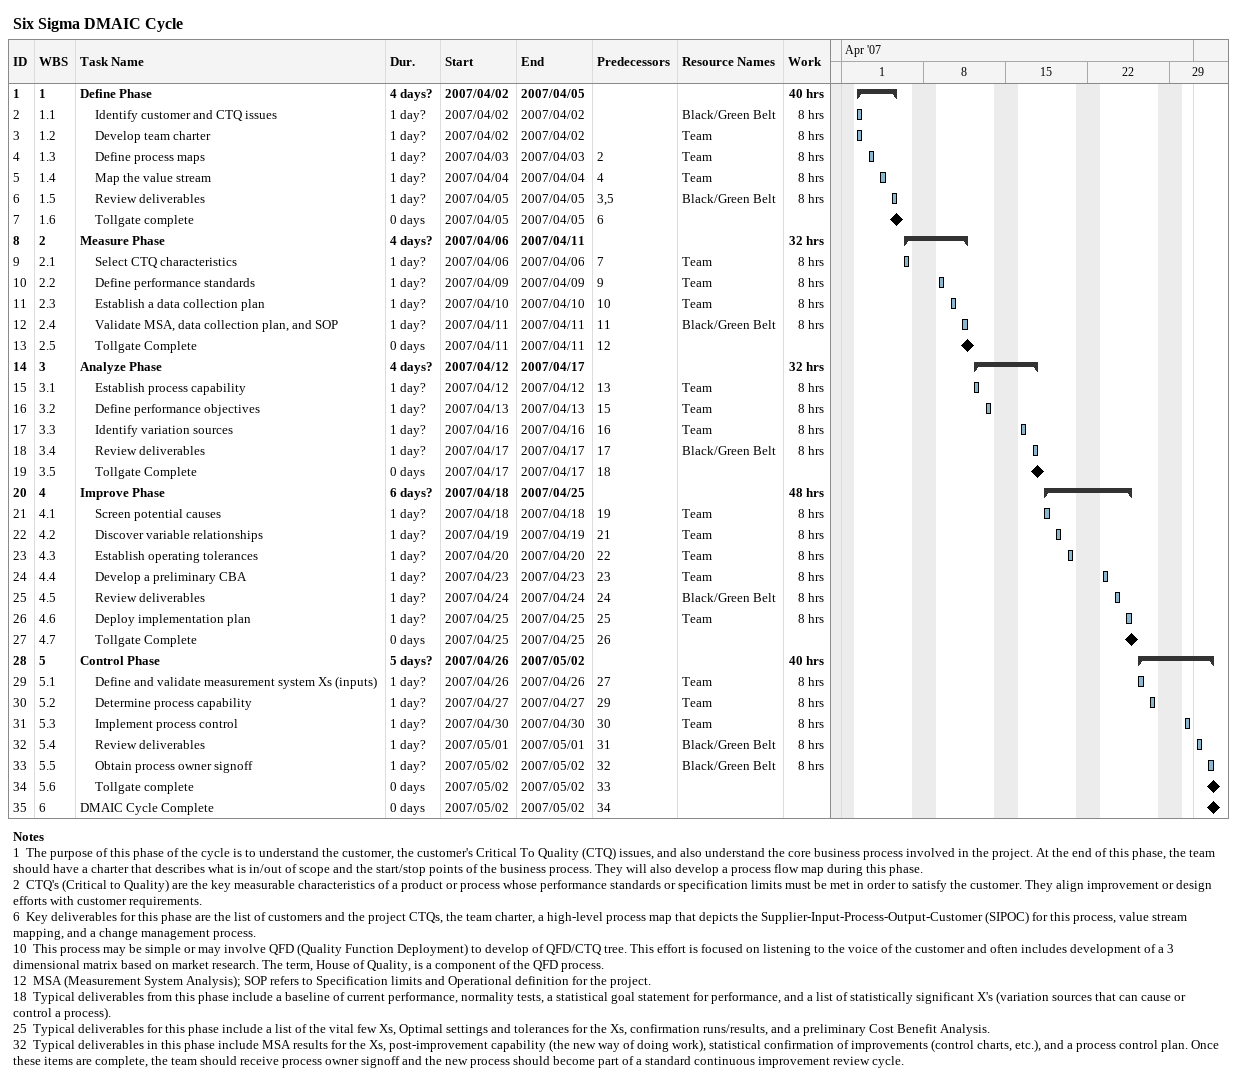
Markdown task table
Six Sigma DMAIC Cycle

| ID | WBS | Task | Duration | Start | Finish | Predecessors | Resources | Work (h) |
|---|---|---|---|---|---|---|---|---|
| 1 | 1 | **Define Phase** | 4d? | 2007-04-02 | 2007-04-05 |  |  | 40 |
| 2 | 1.1 | Identify customer and CTQ issues | 1d? | 2007-04-02 | 2007-04-02 |  | Black/Green Belt | 8 |
| 3 | 1.2 | Develop team charter | 1d? | 2007-04-02 | 2007-04-02 |  | Team | 8 |
| 4 | 1.3 | Define process maps | 1d? | 2007-04-03 | 2007-04-03 | 2 | Team | 8 |
| 5 | 1.4 | Map the value stream | 1d? | 2007-04-04 | 2007-04-04 | 4 | Team | 8 |
| 6 | 1.5 | Review deliverables | 1d? | 2007-04-05 | 2007-04-05 | 3, 5 | Black/Green Belt | 8 |
| 7 | 1.6 | Tollgate complete | 0d | 2007-04-05 | 2007-04-05 | 6 |  |  |
| 8 | 2 | **Measure Phase** | 4d? | 2007-04-06 | 2007-04-11 |  |  | 32 |
| 9 | 2.1 | Select CTQ characteristics | 1d? | 2007-04-06 | 2007-04-06 | 7 | Team | 8 |
| 10 | 2.2 | Define performance standards | 1d? | 2007-04-09 | 2007-04-09 | 9 | Team | 8 |
| 11 | 2.3 | Establish a data collection plan | 1d? | 2007-04-10 | 2007-04-10 | 10 | Team | 8 |
| 12 | 2.4 | Validate MSA, data collection plan, and SOP | 1d? | 2007-04-11 | 2007-04-11 | 11 | Black/Green Belt | 8 |
| 13 | 2.5 | Tollgate Complete | 0d | 2007-04-11 | 2007-04-11 | 12 |  |  |
| 14 | 3 | **Analyze Phase** | 4d? | 2007-04-12 | 2007-04-17 |  |  | 32 |
| 15 | 3.1 | Establish process capability | 1d? | 2007-04-12 | 2007-04-12 | 13 | Team | 8 |
| 16 | 3.2 | Define performance objectives | 1d? | 2007-04-13 | 2007-04-13 | 15 | Team | 8 |
| 17 | 3.3 | Identify variation sources | 1d? | 2007-04-16 | 2007-04-16 | 16 | Team | 8 |
| 18 | 3.4 | Review deliverables | 1d? | 2007-04-17 | 2007-04-17 | 17 | Black/Green Belt | 8 |
| 19 | 3.5 | Tollgate Complete | 0d | 2007-04-17 | 2007-04-17 | 18 |  |  |
| 20 | 4 | **Improve Phase** | 6d? | 2007-04-18 | 2007-04-25 |  |  | 48 |
| 21 | 4.1 | Screen potential causes | 1d? | 2007-04-18 | 2007-04-18 | 19 | Team | 8 |
| 22 | 4.2 | Discover variable relationships | 1d? | 2007-04-19 | 2007-04-19 | 21 | Team | 8 |
| 23 | 4.3 | Establish operating tolerances | 1d? | 2007-04-20 | 2007-04-20 | 22 | Team | 8 |
| 24 | 4.4 | Develop a preliminary CBA | 1d? | 2007-04-23 | 2007-04-23 | 23 | Team | 8 |
| 25 | 4.5 | Review deliverables | 1d? | 2007-04-24 | 2007-04-24 | 24 | Black/Green Belt | 8 |
| 26 | 4.6 | Deploy implementation plan | 1d? | 2007-04-25 | 2007-04-25 | 25 | Team | 8 |
| 27 | 4.7 | Tollgate Complete | 0d | 2007-04-25 | 2007-04-25 | 26 |  |  |
| 28 | 5 | **Control Phase** | 5d? | 2007-04-26 | 2007-05-02 |  |  | 40 |
| 29 | 5.1 | Define and validate measurement system Xs (inputs) | 1d? | 2007-04-26 | 2007-04-26 | 27 | Team | 8 |
| 30 | 5.2 | Determine process capability | 1d? | 2007-04-27 | 2007-04-27 | 29 | Team | 8 |
| 31 | 5.3 | Implement process control | 1d? | 2007-04-30 | 2007-04-30 | 30 | Team | 8 |
| 32 | 5.4 | Review deliverables | 1d? | 2007-05-01 | 2007-05-01 | 31 | Black/Green Belt | 8 |
| 33 | 5.5 | Obtain process owner signoff | 1d? | 2007-05-02 | 2007-05-02 | 32 | Black/Green Belt | 8 |
| 34 | 5.6 | Tollgate complete | 0d | 2007-05-02 | 2007-05-02 | 33 |  |  |
| 35 | 6 | DMAIC Cycle Complete | 0d | 2007-05-02 | 2007-05-02 | 34 |  |  |

Notes
- 1: The purpose of this phase of the cycle is to understand the customer, the customer's Critical To Quality (CTQ) issues, and also understand the core business process involved in the project. At the end of this phase, the team should have a charter that describes what is in/out of scope and the start/stop points of the business process. They will also develop a process flow map during this phase.
- 2: CTQ's (Critical to Quality) are the key measurable characteristics of a product or process whose performance standards or specification limits must be met in order to satisfy the customer. They align improvement or design efforts with customer requirements.
- 6: Key deliverables for this phase are the list of customers and the project CTQs, the team charter, a high-level process map that depicts the Supplier-Input-Process-Output-Customer (SIPOC) for this process, value stream mapping, and a change management process.
- 10: This process may be simple or may involve QFD (Quality Function Deployment) to develop of QFD/CTQ tree. This effort is focused on listening to the voice of the customer and often includes development of a 3 dimensional matrix based on market research. The term, House of Quality, is a component of the QFD process.
- 12: MSA (Measurement System Analysis); SOP refers to Specification limits and Operational definition for the project.
- 18: Typical deliverables from this phase include a baseline of current performance, normality tests, a statistical goal statement for performance, and a list of statistically significant X's (variation sources that can cause or control a process).
- 25: Typical deliverables for this phase include a list of the vital few Xs, Optimal settings and tolerances for the Xs, confirmation runs/results, and a preliminary Cost Benefit Analysis.
- 32: Typical deliverables in this phase include MSA results for the Xs, post-improvement capability (the new way of doing work), statistical confirmation of improvements (control charts, etc.), and a process control plan. Once these items are complete, the team should receive process owner signoff and the new process should become part of a standard continuous improvement review cycle.
